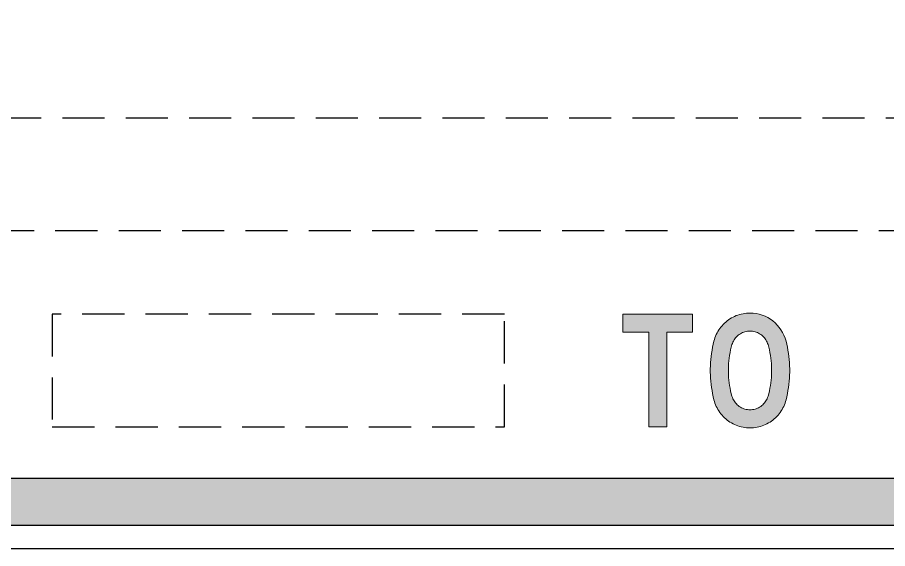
# Model space of a CAD drawing. Extents: x 116 to 983, y -1392 to 257.
# Drawn here: x 146.9 to 208.7, y 177.1 to 214.9 of the extents above; entities that cross this region are included whole.
import ezdxf

# ---------------------------------------------------------------- set-up
doc = ezdxf.new("R2010")
doc.units = 0
doc.header["$LTSCALE"] = 12
doc.header["$MEASUREMENT"] = 0
doc.linetypes.add('DASHED', pattern=[0.75, 0.5, -0.25])
doc.layers.add('L25', color=1, linetype='CONTINUOUS')
doc.layers.add('L35', color=3, linetype='CONTINUOUS')

msp = doc.modelspace()

# ---------------------------------------------------------------- hatches: boundary and pattern name
at = {"layer": 'L25'}
h = msp.add_hatch(color=256, dxfattribs=at)
edge = h.paths.add_edge_path()
edge.add_line((117.513, 243.789), (117.513, 190.455))
edge.add_arc((129.179, 190.455), 11.666, 180, 270)
edge.add_line((129.179, 178.788), (262.513, 178.788))
edge.add_arc((262.513, 190.455), 11.666, 270, 360)
edge.add_line((274.179, 190.455), (274.179, 243.789))
edge.add_arc((262.513, 243.789), 11.666, 360, 450)
edge.add_line((262.513, 255.455), (129.179, 255.455))
edge.add_arc((129.179, 243.789), 11.666, 90, 180)
edge = h.paths.add_edge_path(flags=16)
edge.add_line((120.846, 243.789), (120.846, 190.455))
edge.add_arc((129.179, 190.455), 8.333, 180, 270)
edge.add_line((129.179, 182.122), (262.513, 182.122))
edge.add_arc((262.513, 190.455), 8.333, 270, 360)
edge.add_line((270.846, 190.455), (270.846, 243.789))
edge.add_arc((262.513, 243.789), 8.333, 360, 450)
edge.add_line((262.513, 252.122), (129.179, 252.122))
edge.add_arc((129.179, 243.789), 8.333, 90, 180)
h = msp.add_hatch(color=256, dxfattribs=at)
h.paths.add_polyline_path([(198.964, 193.868), (198.839, 193.864), (198.711, 193.855), (198.586, 193.842), (198.467, 193.82), (198.342, 193.793), (198.223, 193.762), (198.103, 193.726), (197.987, 193.682), (197.872, 193.633), (197.757, 193.58), (197.65, 193.518), (197.539, 193.456), (197.437, 193.385), (197.335, 193.309), (197.242, 193.229), (197.149, 193.145), (197.06, 193.061), (196.976, 192.967), (196.896, 192.87), (196.82, 192.772), (196.749, 192.666), (196.683, 192.559), (196.625, 192.453), (196.567, 192.337), (196.519, 192.222), (196.474, 192.107), (196.439, 191.987), (196.403, 191.867), (196.354, 191.654), (196.305, 191.436), (196.266, 191.219), (196.23, 191.002), (196.203, 190.78), (196.177, 190.562), (196.159, 190.34), (196.15, 190.118), (196.141, 189.897), (196.141, 189.675), (196.15, 189.457), (196.159, 189.235), (196.177, 189.013), (196.203, 188.792), (196.23, 188.574), (196.266, 188.357), (196.305, 188.139), (196.354, 187.922), (196.403, 187.709), (196.439, 187.584), (196.474, 187.469), (196.519, 187.349), (196.567, 187.234), (196.625, 187.123), (196.683, 187.012), (196.749, 186.906), (196.82, 186.803), (196.896, 186.701), (196.976, 186.608), (197.06, 186.515), (197.149, 186.426), (197.242, 186.342), (197.335, 186.262), (197.437, 186.191), (197.539, 186.12), (197.65, 186.053), (197.757, 185.996), (197.872, 185.943), (197.987, 185.894), (198.103, 185.849), (198.223, 185.809), (198.342, 185.778), (198.467, 185.752), (198.586, 185.734), (198.711, 185.716), (198.839, 185.712), (198.964, 185.707), (199.088, 185.712), (199.212, 185.716), (199.336, 185.734), (199.461, 185.752), (199.581, 185.778), (199.7, 185.809), (199.82, 185.849), (199.94, 185.894), (200.055, 185.943), (200.166, 185.996), (200.277, 186.053), (200.384, 186.12), (200.486, 186.191), (200.588, 186.262), (200.686, 186.342), (200.779, 186.426), (200.867, 186.515), (200.952, 186.608), (201.032, 186.701), (201.103, 186.803), (201.174, 186.906), (201.24, 187.012), (201.302, 187.123), (201.356, 187.234), (201.404, 187.349), (201.449, 187.469), (201.489, 187.584), (201.52, 187.709), (201.573, 187.922), (201.617, 188.139), (201.657, 188.357), (201.693, 188.574), (201.724, 188.792), (201.746, 189.013), (201.764, 189.235), (201.777, 189.457), (201.782, 189.675), (201.782, 189.897), (201.777, 190.118), (201.764, 190.34), (201.746, 190.562), (201.724, 190.78), (201.693, 191.002), (201.657, 191.219), (201.617, 191.436), (201.573, 191.654), (201.52, 191.867, 0.34027)])
h.paths.add_polyline_path([(198.52, 192.51), (198.604, 192.537), (198.693, 192.559), (198.782, 192.573), (198.871, 192.581), (198.964, 192.586), (199.052, 192.581), (199.141, 192.573), (199.23, 192.559), (199.319, 192.537), (199.403, 192.51), (199.487, 192.475), (199.572, 192.439), (199.647, 192.395), (199.723, 192.346), (199.798, 192.288), (199.865, 192.231), (199.927, 192.169), (199.989, 192.102), (200.042, 192.031), (200.095, 191.956), (200.14, 191.876), (200.18, 191.796), (200.211, 191.712), (200.242, 191.627), (200.295, 191.436), (200.339, 191.246), (200.379, 191.055), (200.415, 190.86), (200.441, 190.669), (200.468, 190.473), (200.486, 190.278), (200.495, 190.083), (200.499, 189.883), (200.499, 189.688), (200.495, 189.493), (200.486, 189.297), (200.468, 189.102), (200.441, 188.907), (200.415, 188.712), (200.379, 188.521), (200.339, 188.326), (200.295, 188.135), (200.242, 187.948), (200.211, 187.86), (200.18, 187.78), (200.14, 187.695), (200.095, 187.62), (200.042, 187.545), (199.989, 187.474), (199.927, 187.407), (199.865, 187.34), (199.798, 187.283), (199.723, 187.229), (199.647, 187.181), (199.572, 187.136), (199.487, 187.096), (199.403, 187.065), (199.319, 187.039), (199.23, 187.016), (199.141, 186.999), (199.052, 186.99), (198.964, 186.985), (198.871, 186.99), (198.782, 186.999), (198.693, 187.016), (198.604, 187.039), (198.52, 187.065), (198.436, 187.096), (198.356, 187.136), (198.276, 187.181), (198.2, 187.229), (198.129, 187.283), (198.058, 187.34), (197.996, 187.407), (197.934, 187.474), (197.881, 187.545), (197.832, 187.62), (197.788, 187.695), (197.748, 187.78), (197.712, 187.86), (197.681, 187.948), (197.632, 188.135), (197.584, 188.326), (197.544, 188.521), (197.513, 188.712), (197.481, 188.907), (197.459, 189.102), (197.442, 189.297), (197.428, 189.493), (197.424, 189.688), (197.424, 189.883), (197.428, 190.083), (197.442, 190.278), (197.459, 190.473), (197.481, 190.669), (197.513, 190.86), (197.544, 191.055), (197.584, 191.246), (197.632, 191.436), (197.681, 191.627), (197.712, 191.712), (197.748, 191.796), (197.788, 191.876), (197.832, 191.956), (197.881, 192.031), (197.934, 192.102), (197.996, 192.169), (198.058, 192.231), (198.129, 192.288), (198.2, 192.346), (198.276, 192.395), (198.356, 192.439), (198.436, 192.475)], flags=16)
h.paths.add_polyline_path([(193.044, 192.506), (194.881, 192.506), (194.881, 193.788), (189.924, 193.788), (189.924, 192.506), (191.766, 192.506), (191.766, 185.787), (193.044, 185.787)])

# ---------------------------------------------------------------- linework, layer by layer
at = {"layer": 'L25', "linetype": 'DASHED', "ltscale": 0.5}
for points in [[(136.108, 199.73), (216.108, 199.73), (216.108, 207.73), (136.108, 207.73)], [(149.392, 185.788), (181.524, 185.788), (181.524, 193.788), (149.392, 193.788)]]:
    msp.add_lwpolyline(points, close=True, dxfattribs=at)
at = {"layer": 'L35'}
for points in [[(115.846, 243.789), (115.846, 190.455, 0.414214), (129.179, 177.122), (262.513, 177.122, 0.414214), (275.846, 190.455), (275.846, 243.789, 0.414214), (262.513, 257.122), (129.179, 257.122, 0.414214)], [(117.513, 243.789), (117.513, 190.455, 0.414214), (129.179, 178.788), (262.513, 178.788, 0.414214), (274.179, 190.455), (274.179, 243.789, 0.414214), (262.513, 255.455), (129.179, 255.455, 0.414214)], [(120.846, 243.789), (120.846, 190.455, 0.414214), (129.179, 182.122), (262.513, 182.122, 0.414214), (270.846, 190.455), (270.846, 243.789, 0.414214), (262.513, 252.122), (129.179, 252.122, 0.414214)]]:
    msp.add_lwpolyline(points, format="xyb", close=True, dxfattribs=at)
at = {"layer": 'L35', "lineweight": 0}
for points in [[(189.924, 193.788), (189.924, 192.506), (191.766, 192.506), (191.766, 185.787), (193.044, 185.787), (193.044, 192.506), (194.881, 192.506), (194.881, 193.788), (189.924, 193.788), (189.924, 193.788)], [(198.964, 193.868), (198.839, 193.864), (198.711, 193.855), (198.586, 193.842), (198.467, 193.82), (198.342, 193.793), (198.223, 193.762), (198.103, 193.726), (197.987, 193.682), (197.872, 193.633), (197.757, 193.58), (197.65, 193.518), (197.539, 193.456), (197.437, 193.385), (197.335, 193.309), (197.242, 193.229), (197.149, 193.145), (197.06, 193.061), (196.976, 192.967), (196.896, 192.87), (196.82, 192.772), (196.749, 192.666), (196.683, 192.559), (196.625, 192.453), (196.567, 192.337), (196.519, 192.222), (196.474, 192.107), (196.439, 191.987), (196.403, 191.867)], [(198.964, 192.586), (198.871, 192.581), (198.782, 192.573), (198.693, 192.559), (198.604, 192.537), (198.52, 192.51), (198.436, 192.475), (198.356, 192.439), (198.276, 192.395), (198.2, 192.346), (198.129, 192.288), (198.058, 192.231), (197.996, 192.169), (197.934, 192.102), (197.881, 192.031), (197.832, 191.956), (197.788, 191.876), (197.748, 191.796), (197.712, 191.712), (197.681, 191.627)], [(200.242, 191.627), (200.211, 191.712), (200.18, 191.796), (200.14, 191.876), (200.095, 191.956), (200.042, 192.031), (199.989, 192.102), (199.927, 192.169), (199.865, 192.231), (199.798, 192.288), (199.723, 192.346), (199.647, 192.395), (199.572, 192.439), (199.487, 192.475), (199.403, 192.51), (199.319, 192.537), (199.23, 192.559), (199.141, 192.573), (199.052, 192.581), (198.964, 192.586)], [(196.403, 191.867), (196.354, 191.654), (196.305, 191.436), (196.266, 191.219), (196.23, 191.002), (196.203, 190.78), (196.177, 190.562), (196.159, 190.34), (196.15, 190.118), (196.141, 189.897), (196.141, 189.675), (196.15, 189.457), (196.159, 189.235), (196.177, 189.013), (196.203, 188.792), (196.23, 188.574), (196.266, 188.357), (196.305, 188.139), (196.354, 187.922), (196.403, 187.709)], [(201.52, 187.709), (201.573, 187.922), (201.617, 188.139), (201.657, 188.357), (201.693, 188.574), (201.724, 188.792), (201.746, 189.013), (201.764, 189.235), (201.777, 189.457), (201.782, 189.675), (201.782, 189.897), (201.777, 190.118), (201.764, 190.34), (201.746, 190.562), (201.724, 190.78), (201.693, 191.002), (201.657, 191.219), (201.617, 191.436), (201.573, 191.654), (201.52, 191.867)], [(197.681, 191.627), (197.632, 191.436), (197.584, 191.246), (197.544, 191.055), (197.513, 190.86), (197.481, 190.669), (197.459, 190.473), (197.442, 190.278), (197.428, 190.083), (197.424, 189.883), (197.424, 189.688), (197.428, 189.493), (197.442, 189.297), (197.459, 189.102), (197.481, 188.907), (197.513, 188.712), (197.544, 188.521), (197.584, 188.326), (197.632, 188.135), (197.681, 187.948)], [(200.242, 187.948), (200.295, 188.135), (200.339, 188.326), (200.379, 188.521), (200.415, 188.712), (200.441, 188.907), (200.468, 189.102), (200.486, 189.297), (200.495, 189.493), (200.499, 189.688), (200.499, 189.883), (200.495, 190.083), (200.486, 190.278), (200.468, 190.473), (200.441, 190.669), (200.415, 190.86), (200.379, 191.055), (200.339, 191.246), (200.295, 191.436), (200.242, 191.627)], [(197.681, 187.948), (197.712, 187.86), (197.748, 187.78), (197.788, 187.695), (197.832, 187.62), (197.881, 187.545), (197.934, 187.474), (197.996, 187.407), (198.058, 187.34), (198.129, 187.283), (198.2, 187.229), (198.276, 187.181), (198.356, 187.136), (198.436, 187.096), (198.52, 187.065), (198.604, 187.039), (198.693, 187.016), (198.782, 186.999), (198.871, 186.99), (198.964, 186.985)], [(198.964, 186.985), (199.052, 186.99), (199.141, 186.999), (199.23, 187.016), (199.319, 187.039), (199.403, 187.065), (199.487, 187.096), (199.572, 187.136), (199.647, 187.181), (199.723, 187.229), (199.798, 187.283), (199.865, 187.34), (199.927, 187.407), (199.989, 187.474), (200.042, 187.545), (200.095, 187.62), (200.14, 187.695), (200.18, 187.78), (200.211, 187.86), (200.242, 187.948)], [(196.403, 187.709), (196.439, 187.584), (196.474, 187.469), (196.519, 187.349), (196.567, 187.234), (196.625, 187.123), (196.683, 187.012), (196.749, 186.906), (196.82, 186.803), (196.896, 186.701), (196.976, 186.608), (197.06, 186.515), (197.149, 186.426), (197.242, 186.342), (197.335, 186.262), (197.437, 186.191), (197.539, 186.12), (197.65, 186.053), (197.757, 185.996), (197.872, 185.943), (197.987, 185.894), (198.103, 185.849), (198.223, 185.809), (198.342, 185.778), (198.467, 185.752), (198.586, 185.734), (198.711, 185.716), (198.839, 185.712), (198.964, 185.707)], [(198.964, 185.707), (199.088, 185.712), (199.212, 185.716), (199.336, 185.734), (199.461, 185.752), (199.581, 185.778), (199.7, 185.809), (199.82, 185.849), (199.94, 185.894), (200.055, 185.943), (200.166, 185.996), (200.277, 186.053), (200.384, 186.12), (200.486, 186.191), (200.588, 186.262), (200.686, 186.342), (200.779, 186.426), (200.867, 186.515), (200.952, 186.608), (201.032, 186.701), (201.103, 186.803), (201.174, 186.906), (201.24, 187.012), (201.302, 187.123), (201.356, 187.234), (201.404, 187.349), (201.449, 187.469), (201.489, 187.584), (201.52, 187.709)]]:
    msp.add_lwpolyline(points, dxfattribs=at)
msp.add_lwpolyline([(198.964, 193.868, -0.34027), (201.52, 191.867, -0.343384)], format="xyb", dxfattribs=at)

doc.saveas('drawing.dxf')
